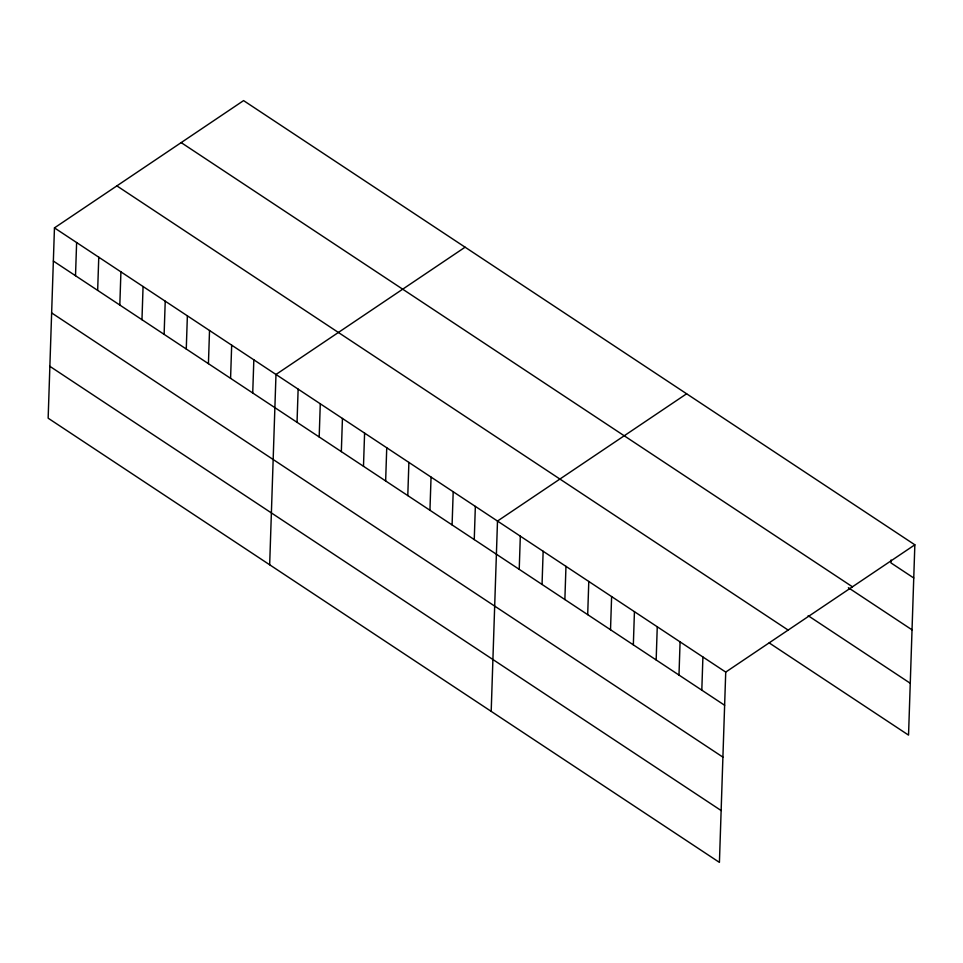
<?xml version="1.0" encoding="UTF-8"?>
<svg xmlns="http://www.w3.org/2000/svg" width="963" height="963" viewBox="0 0 963 963"><rect width="100%" height="100%" fill="white"/><g stroke="black" fill="none" stroke-linecap="round" stroke-linejoin="round"><path stroke-width="1.44" d="M54.458 227.882L48.15 418.195L719.421 862.391L725.729 672.09L914.85 544.805L243.579 100.609L54.458 227.882L725.729 672.09M75.511 275.731L76.619 242.544M97.66 290.381L98.768 257.205M119.821 305.042L120.917 271.855M141.97 319.704L143.066 286.517M164.119 334.366L165.227 301.178M186.268 349.015L187.376 315.84M208.429 363.677L209.525 330.49M230.578 378.339L231.674 345.151M252.727 393L253.835 359.813M269.664 564.775L275.984 374.475L465.093 247.19M297.037 422.312L298.133 389.124M319.186 436.973L320.282 403.786M341.335 451.635L342.443 418.448M363.484 466.285L364.592 433.109M385.645 480.946L386.741 447.759M407.794 495.608L408.89 462.421M429.943 510.27L431.051 477.082M452.092 524.919L453.2 491.744M474.253 539.581L475.349 506.394M491.19 711.368L497.498 521.055L686.619 393.783M519.226 569.338L520.321 536.162M542.049 584.445L543.144 551.257M564.872 599.552L565.967 566.364M587.695 614.647L588.79 581.471M610.518 629.754L611.613 596.566M633.341 644.861L634.436 611.674M656.164 659.956L657.26 626.781M678.987 675.063L680.083 641.876M701.81 690.17L702.906 656.983M891.016 560.009L890.931 562.886L913.755 577.993M914.85 544.805L908.542 735.118L769.196 642.911M181.176 142.608L852.448 586.804M848.367 587.719L912.033 629.838M808.15 615.694L910.252 683.261M116.872 185.883L788.143 630.079M53.362 261.069L724.633 705.265M51.641 312.915L722.912 757.123M49.871 366.337L721.143 810.545"/></g></svg>
